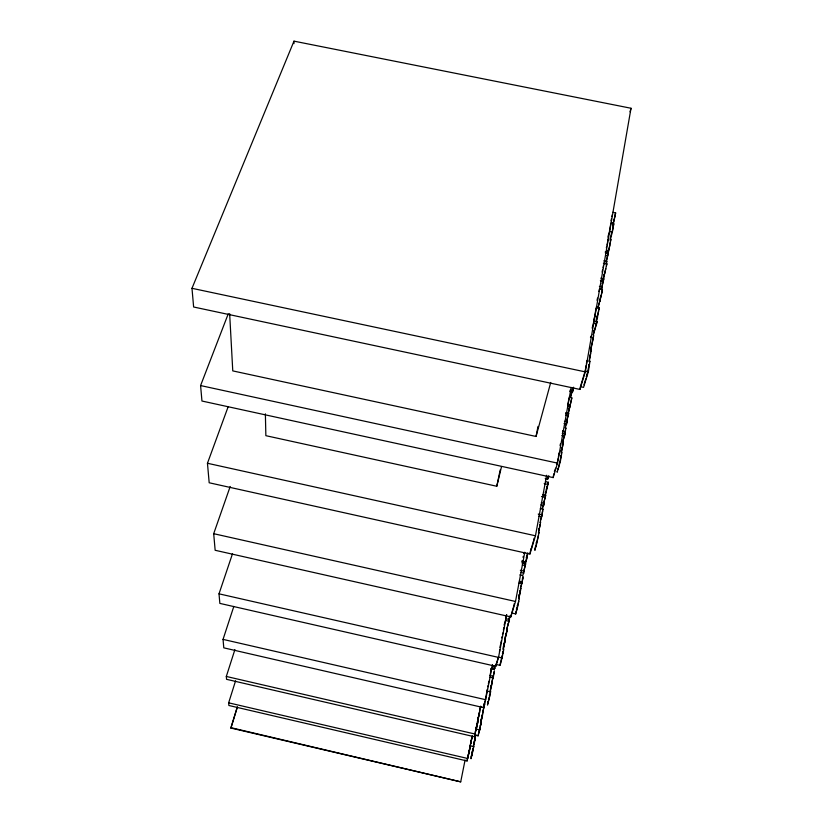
<?xml version="1.0" encoding="UTF-8"?>
<svg xmlns="http://www.w3.org/2000/svg" width="823" height="823" viewBox="0 0 823 823"><rect width="100%" height="100%" fill="white"/><g stroke="black" fill="none" stroke-linecap="round" stroke-linejoin="round"><path stroke-width="1.23" d="M293.965 43.619L293.986 41.15L631.015 108.255L585.256 371.873L579.917 389.433L193.631 307L191.985 288.307L293.986 41.15M600.605 295.776L600.348 297.864M467.762 757.767L470.571 745.566L468.266 755.956M597.107 316.382L597.076 315.775M470.026 746.224L472.237 736.462L471.548 738.704M569.969 405.091L569.989 404.391M557.171 471.24L557.14 472.258L560.37 461.415L561.924 452.29L561.615 452.866M586.871 360.721L586.408 363.92M487.566 704.426L487.535 705.095L490.642 691.423L490.138 694.324M473.575 745.124L475.025 738.931L474.47 740.762M488.841 681.31L488.389 684.036M503.264 651.343L502.956 653.195M520.537 590.492L518.943 597.663M596.305 319.89L596.274 319.057M538.54 535.3L536.267 545.392M557.799 468.441L557.727 469.655L558.21 468.534M504.9 639.09L505.291 636.735M526.586 557.582L526.699 556.811M527.903 553.015L525.938 562.253L522.039 561.389M503.789 627.764L503.388 630.109M610.224 243.443L610.172 242.538M535.372 547.295L535.629 545.731M540.155 524.776L538.623 531.73M535.063 548.149L534.899 550.34L539.065 532.471L538.643 533.397M559.115 452.959L558.333 457.382M490.909 670.982L490.889 670.447M613.114 222.58L612.796 224.319M599.874 299.325L599.535 301.218M604.967 271.024L604.586 273.195M611.52 232.94L611.067 235.532M613.588 221.037L613.577 219.494M515.928 611.756L515.702 613.968L511.69 612.929M480.971 723.89L480.704 725.392M491.238 671.393L491.382 670.292L491.033 671.321M590.503 337.533L590.708 336.298M505.415 636.58C505.085 640.129 508.038 627.126 506.608 631.303M607.775 241.098L607.827 239.071M488.111 701.772L487.957 703.14L489.922 695.528M523.798 553.447L523.922 552.706M569.166 408.794L569.218 407.385M484.634 704.169L482.772 712.09L484.819 703.644M487.669 703.747L488.039 701.7M606.952 253.33L607.364 250.953M586.768 374.794L586.377 377.068L589.319 364.095L588.815 365.289M601.88 287.381L603.825 278.74L600.821 278.112M606.376 263.916L606.808 261.416L603.835 260.809M606.273 261.92L608.187 253.391L605.234 252.774M605.347 251.684L608.3 252.291L609.915 245.079M598.568 310.899L596.387 320.96M606.314 266.004L606.911 263.813L603.845 263.586M612.086 232.323L613.793 223.733L610.872 223.136L609.411 231.53L612.353 232.137L613.793 223.733M580.421 386.697L583.558 387.366L588.363 371.718L590.019 360.999L589.546 361.822M596.15 322.657L599.35 307.771L596.284 307.123M599.422 289.027L602.467 289.655L601.356 294.572M606.911 263.813L602.693 281.631M612.754 212.324L615.655 212.92L613.3 223.228M593.424 334.807L597.087 321.628L593.98 320.98L592.149 328.13M580.791 385.493L585.174 371.039L586.202 365.103M596.078 308.286L594.669 316.402L597.755 317.05M473.626 744.784L474.202 741.904M518.819 601.243L517.317 608.197M579.917 389.433L580.359 386.903M499.818 649.656L499.458 651.662M473.462 745.237C472.608 752.14 477.114 729.98 474.449 740.525M228.29 313.738L200.586 385.565L201.954 401.027L553.138 477.597L557.531 463.123L571.152 387.427M562.479 443.093L564.979 434.009L562.253 433.423M565.134 427.981L567.14 421.87L564.444 421.294M566.749 421.345L568.662 413.403L565.967 412.827M568.23 413.702L571.831 397.879L569.146 397.314M553.138 477.597L553.817 473.822M568.93 398.527L567.613 405.842L570.308 406.418M524.632 565.257L525.413 561.276M545.217 495.148L545.886 491.454M540.053 522.43L542.11 514.92L538.242 514.066M540.351 508.583L542.254 509.005L544.219 503.378L541.339 502.75M544.219 503.378L542.943 506.402L545.69 495.323L542.83 494.695M545.361 495.343L548.406 482.288L545.546 481.661M590.42 348.746L590.585 347.831M503.213 648.154L503.769 645.427M228.156 406.727L207.458 463.267L209.186 482.772L529.93 553.992L535.464 535.783L546.626 475.262M542.254 509.005L542.532 507.452M545.248 478.554L547.737 479.099L548.108 477.124M598.969 291.527L599.36 289.418M501.351 640.726L500.878 643.164M529.93 553.992L530.866 548.951M610.738 236.273L610.193 239.009M490.127 690.857L491.773 684.047M230.203 486.475L213.692 533.695L215.153 550.278L510.816 616.911L515.507 601.469L524.786 552.212M524.663 566.553L525.588 560.926M520.321 588.99L522.286 581.83L519.334 581.172M519.797 574.907L522.708 575.555L524.282 571.152L520.362 570.277M523.881 571.121L525.681 563.683L521.772 562.809M562.562 446.663L562.901 444.122L562.541 444.945M604.236 274.09L603.691 276.795M471.651 754.856L471.332 756.954L471.898 755.298M498.038 658.338L496.176 664.49L499.87 665.334L502.03 656.229M499.87 665.334C500.271 666.867 505.209 643.967 503.285 650.232M509.488 619.524L506.711 629.379L509.488 619.524L505.816 618.69M510.816 616.911L511.299 614.38M569.691 406.829L569.032 410.163L571.831 397.879M471.466 755.442L470.993 758.765L473.77 746.307L472.052 754.722M232.477 553.817L219.011 593.825L219.854 603.393L495.816 666.301L496.3 663.78M495.816 666.301L498.512 657.402L506.721 614.596M560.052 445.675L560.381 443.916M468.328 754.845L468.472 754.115M476.435 727.738L478.081 720.701L474.748 735.073L478.07 735.844L481.414 721.462L481.105 722.388M233.825 606.417L223.043 639.389L223.794 647.845L483.276 707.564L485.663 699.715L492.483 664.521M490.817 668.801L494.232 669.572L494.479 668.255M493.872 673.337L491.66 682.915L493.491 676.311L490.035 675.518M494.232 669.572L495.384 666.486L491.938 665.694M501.783 657.052L502.02 655.838M475.252 736.101L474.933 737.758L475.879 734.63M483.276 707.564L484.006 703.799M229.648 313.625L232.765 370.895L536.051 436.468L538.005 426.407M478.07 735.844L479.13 731.729M479.953 727.841L479.325 731.091L480.056 728.746M235.573 680.837L228.65 702.832L228.887 705.486L467.063 760.966L467.803 757.201M470.519 743.385L471.013 740.865M467.063 760.966L472.268 735.834M234.905 649.604L226.315 676.455L226.572 679.325L474.418 736.739L474.912 734.229M475.396 731.719L476.383 726.688M474.418 736.739L480.653 706.35M479.758 728.509L479.974 727.388M526.267 559.537L526.782 557.037M607.549 242.363L606.993 245.069M237.291 706.854L230.882 728.057L460.715 781.85L465.067 760.071M481.578 718.098C479.83 727.244 484.13 708.747 481.866 716.854M490.673 672.288L490.076 675.138M600.121 299.099L599.576 301.743M481.126 720.012L481.404 718.664M611.931 216.644L612.333 214.628M603.053 267.732L603.465 265.634M613.135 223.393L613.382 222.179M615.234 215.225L612.785 225.862M602.014 292.165L597.971 308.43M470.653 743.015L471.034 741.173M476.63 727.079L476.908 725.732M473.637 744.331L474.171 741.739M516.381 609.298L516.628 608.094M562.52 431.838L562.778 430.573M573.621 387.211L572.942 390.534L570.277 389.968L569.835 391.47L572.489 392.036L573.384 387.705M518.963 596.047L519.282 594.566M483.533 707.986L484.089 705.527M505.672 635.263L506.124 633.185M265.376 413.835L265.86 435.676L496.783 486.259L500.209 469.912M478.153 717.975L478.43 716.72M518.85 596.14L519.179 594.576M605.512 270.067L605.81 268.668M487.823 686.794L488.121 685.415M483.482 707.924L483.77 706.597M480.19 726.349L480.776 723.684M488.697 698.46L488.481 699.499L488.811 698.305M503.388 646.837L503.697 645.376M523.016 557.356L523.233 556.369M541.935 514.961L542.573 511.443L542.306 512.101M568.909 410.142L568.436 412.344M470.746 742.295L471.013 741.009M514.313 603.526L513.902 605.409M522.173 581.738L522.78 578.466L522.574 578.95M534.065 538.221L533.602 540.33M558.107 458.504L557.603 460.818M604.339 274.46L603.732 277.186L605.193 271.508M472.052 752.901L472.412 751.327M536.133 543.18L536.298 542.419M560.926 451.127L561.121 450.212M562.387 447.537L560.967 453.103M477.031 725.125L477.679 722.645L476.003 730.32M472.093 752.417L472.484 750.658M480.354 725.896L480.889 723.705M502.472 653.637L502.904 651.734M502.462 654.1L503.09 651.579M506.454 614.987L505.651 618.361M510.116 615.81L509.139 619.77L509.838 616.612M480.797 706.453L479.531 711.339M502.472 634.41L502.791 632.99M490.878 687.112L491.465 684.582M500.559 644.635L499.921 647.382M601.047 295.992L599.638 301.763M468.987 751.605L469.48 749.619M480.755 706.329L480.21 708.582M610.985 220.862L611.479 218.723M598.866 304.253L599.226 302.71M490.93 687.226L491.382 685.384M509.067 618.577L509.591 616.345M520.085 582.139L522.049 582.581L523.078 576.573M602.076 272.074L602.59 269.882M538.674 529.384L538.88 528.531M607.271 253.525L608.074 250.079M606.345 247.908L606.674 246.489M485.231 700.455L486.979 691.053M481.969 716.061L482.494 713.952M504.015 643.956L504.622 641.518M496.783 486.259L501.536 466.59M513.696 606.314L511.731 613.073M521.957 582.694L520.702 587.005M533.366 541.359L531.144 549.219M541.688 516.042L540.433 520.383M606.263 261.261L608.187 253.391M561.502 451.92L563.477 441.591L562.665 443.618M601.603 287.803L603.825 278.74M556.79 464.203L557.336 461.96M597.014 300.313L597.56 298.08M564.177 436.601L565.38 430.563L565.041 431.447M589.186 361.647L591.315 350.248L590.657 351.73M490.796 670.57L491.403 668.122M517.194 605.954L517.358 605.296M547.336 486.732L547.47 486.187L546.205 490.405M527.152 555.083L527.605 553.344M603.341 278.308L602.775 280.458M478.945 714.169L479.696 711.73L477.381 722.141M486.959 690.425L487.226 689.355M489.335 695.682L489.531 694.91M504.088 644.059L504.838 641.621L503.162 649.182M506.515 631.128L507.472 628.062L504.88 639.636M503.316 649.388L505.271 639.615L504.911 640.531M523.881 570.637L525.681 563.683M519.642 593.074L520.424 590.4M543.489 503.81L545.69 495.323M519.869 591.634L520.198 590.379M518.922 598.424L520.959 588.136L520.517 589.258M566.533 421.53L568.662 413.403M561.574 448.309L561.821 447.383M538.427 533.17L540.639 521.905L540.33 522.605M589.093 361.163L590.544 353.334M470.684 743.858L471.682 738.653M478.091 719.395L479.305 713.531L479.099 714.045M536.051 436.468L550.721 382.469M472.844 749.218L473.009 748.611M527.039 555.998L527.492 554.651L526.288 560.381M630.037 111.825L631.015 108.255M607.837 237.24L609.092 232.672M609.565 244.596L609.864 243.526M610.121 240.121L612.353 232.137M608.3 252.291L611.005 239.256L610.296 241.16M501.598 637.835L501.865 636.899M484.901 701.731L484.418 703.387M593.712 319.766L594.35 317.524M526.257 557.768L526.617 556.574M491.732 683.543L492.298 681.907L490.189 692.05M480.961 722.234L482.998 712.492L482.72 713.14M615.131 214.731L615.655 212.92M572.839 388.394L570.36 397.571L572.88 389.053M589.577 356.287L589.896 355.207M539.507 526.123L539.898 524.837M601.942 291.424L602.467 289.655M572.489 392.036L572.942 390.534M598.516 305.652L597.807 307.946M504.098 625.11L505.466 620.511L509.149 621.334M517.091 609.01L516.422 611.18M547.737 479.099L548.766 475.673M598.774 309.685L599.35 307.771M545.186 493.008L545.68 491.372M546.256 489.438L548.406 482.288M593.095 334.899L597.087 321.628M526.01 560.936L525.732 561.852L521.844 560.988M562.5 442.157L563.837 437.713M507.565 624.873L507.77 624.184M590.667 350.629L593.743 335.486M555.7 468.153L554.373 471.332M602.086 283.678L602.467 282.423M460.715 781.85L230.852 727.645M493.543 673.78L494.448 670.971L493.306 676.876L493.491 676.311M522.276 579.186L522.924 577.057M558.498 467.649L561.358 454.954L560.957 455.901M583.991 384.835L585.853 378.755M501.67 658.75L502.267 656.816M230.882 728.057L237.333 707.276M564.979 434.009L564.629 435.13L566.008 427.785L565.648 428.567M592.838 338.068L593.218 336.854M542.11 514.92L541.822 515.836L543.098 508.892L542.676 510.054M522.049 582.581L522.286 581.83M535.958 546.39L535.351 547.912M590.564 349.837L593.229 338.222L592.951 338.809M593.671 331.268L593.928 330.476M519.046 598.835L519.364 598.198L515.702 613.968M567.345 415.944L567.572 415.337M565.936 424.935L567.14 421.87M605.975 263.123L606.808 261.416M605.779 255.469L607.755 255.881M603.403 263.298L605.378 263.71M600.368 280.684L603.382 281.312M599.381 286.383L602.395 287.011L601.952 289.593L599.936 289.171M593.578 323.305L596.685 323.964M585.174 371.039L588.363 371.718M191.985 288.307L585.256 371.873M565.555 413.125L567.335 413.506M565.576 414.998L568.271 415.584M564.043 423.485L566.749 424.071M561.883 435.48L564.609 436.067M200.586 385.565L557.531 463.123M544.188 483.595L548.015 484.428M541.483 496.557L545.31 497.401M540.948 504.838L543.838 505.476M538.849 516.237L541.75 516.875M207.458 463.267L535.464 535.783M522.389 564.948L525.321 565.607M520.98 572.427L523.922 573.086M518.994 582.982L521.947 583.641M213.692 533.695L515.507 601.469M498.409 657.114L502.143 657.968M219.011 593.825L498.512 657.402M491.588 667.484L495.035 668.266M489.706 677.185L493.172 677.977M488.132 691.31L490.457 691.845M223.043 639.389L485.663 699.715M476.558 729.137L479.902 729.908M226.315 676.455L475.221 734.075M470.427 745.875L473.616 746.615M228.65 702.832L467.803 758.508"/></g></svg>
